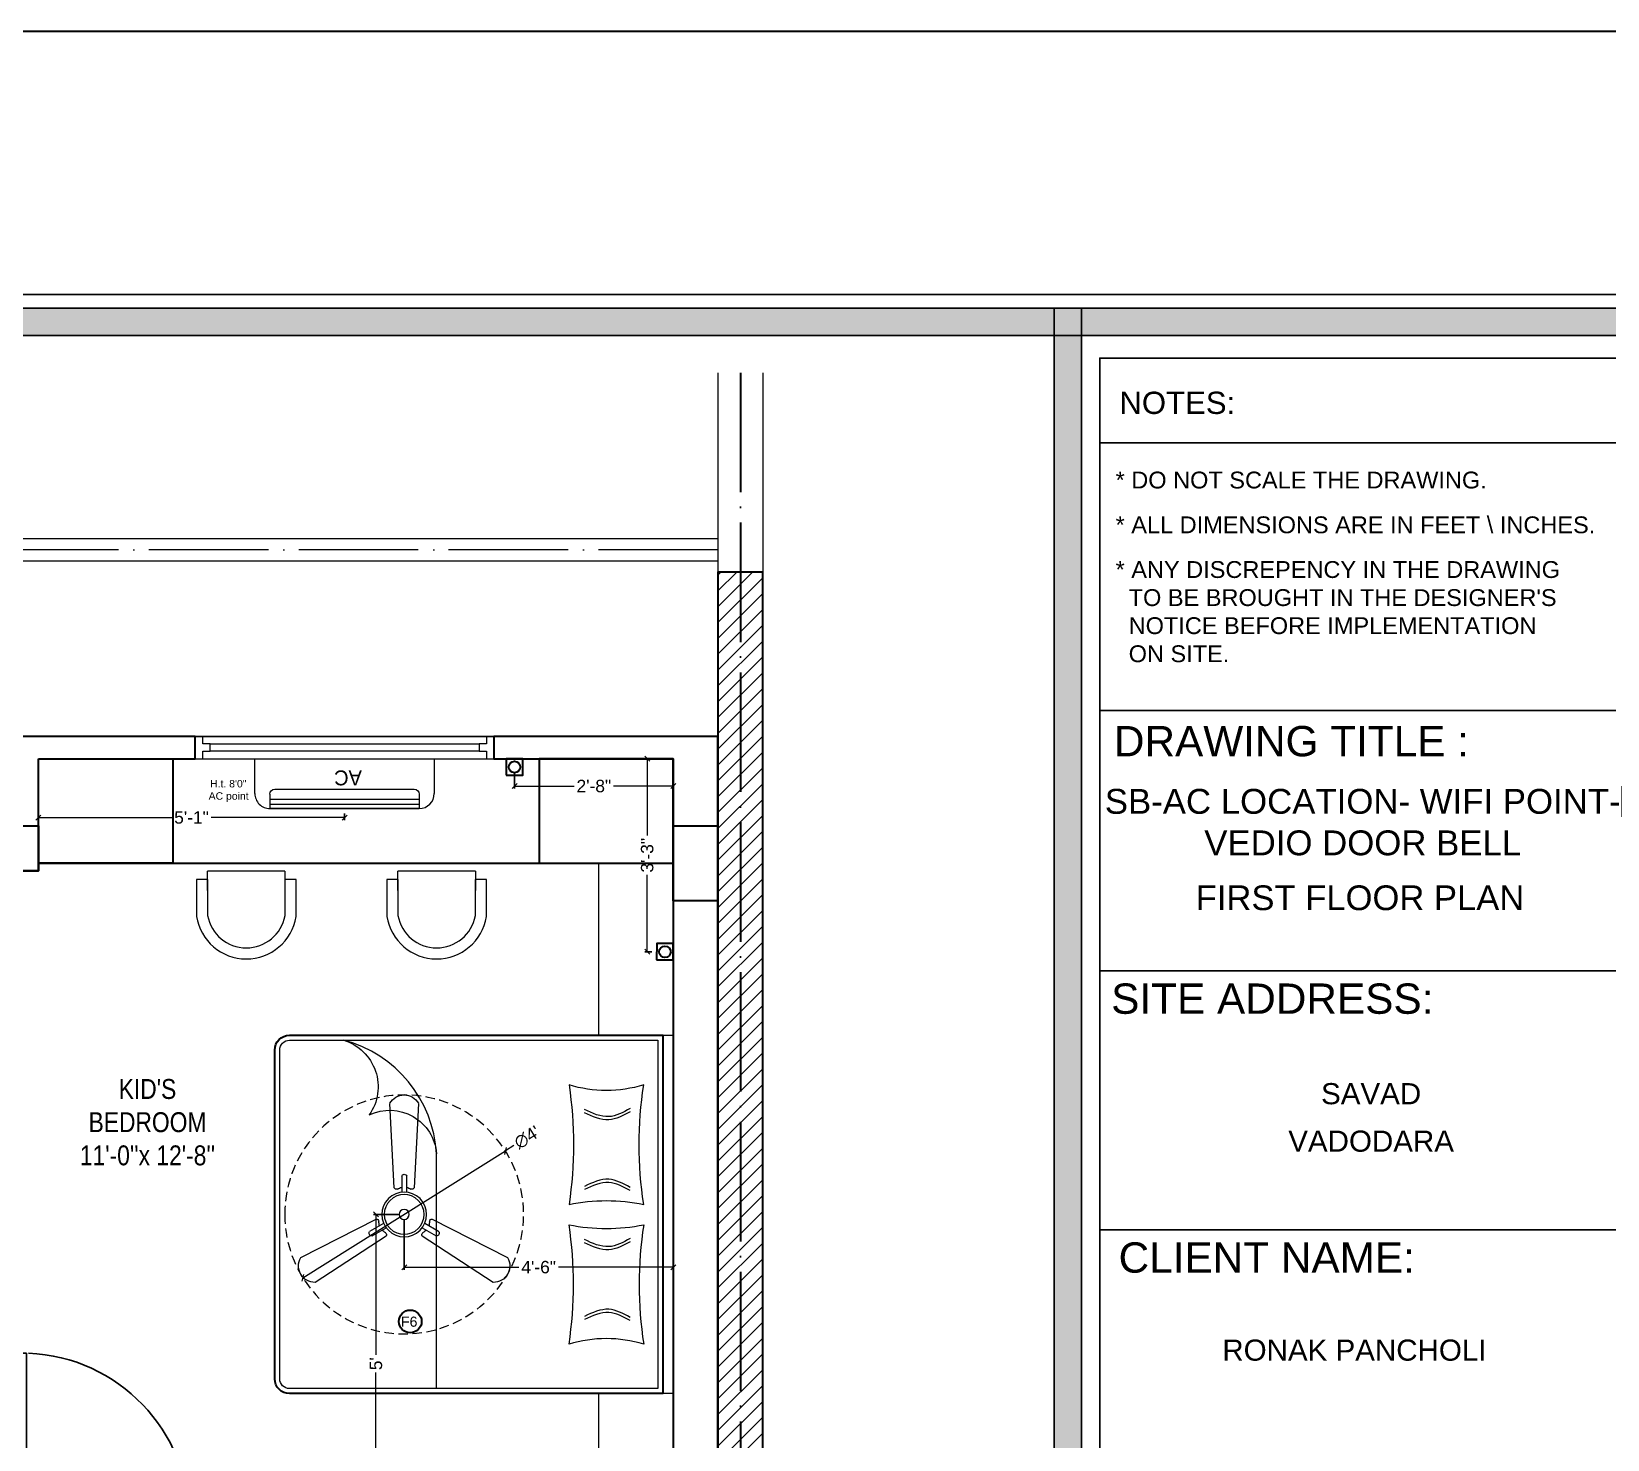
# Model space of a CAD drawing. Header units: millimetres. Extents: x 56222 to 3066687, y -650199 to -121287.
# Drawn here: x 148738.7 to 149055.3, y -179664.3 to -179381.5 of the extents above; entities that cross this region are included whole.
import ezdxf
from ezdxf.enums import TextEntityAlignment as Align

# ---------------------------------------------------------------- set-up
doc = ezdxf.new("R2010")
doc.units = ezdxf.units.MM
doc.header["$MEASUREMENT"] = 0
doc.header["$PDMODE"] = 35
doc.linetypes.add('ACAD_ISO04W100', pattern=[30, 24, -3, 0, -3])
doc.linetypes.add('DASHED', pattern=[0.75, 0.5, -0.25])
doc.layers.get('Defpoints').update_dxf_attribs({"color": 220})
for name, color, linetype in [('AR DOOR', 40, 'Continuous'), ('AR ELE-5', 134, 'Continuous'), ('GROUND FLOOR  ( Text )', 251, 'Continuous')]:
    doc.layers.add(name, color=color, linetype=linetype)
for name, color, linetype, lineweight in [('COLUMN', 1, 'Continuous', 30), ('dim05', 1, 'Continuous', 13), ('el', 7, 'Continuous', 20), ('Electrical', 84, 'Continuous', 30), ('FIRST FLOOR', 7, 'Continuous', 9), ('FIRST FLOOR ( DW_RAIL )', 7, 'Continuous', 9), ('FIRST FLOOR ( TEXT )', 7, 'Continuous', 9), ('FIRST FLOOR_( PLine )_', 251, 'Continuous', 30), ('FURNITURE', 32, 'Continuous', 9), ('GROUND FLOOR', 7, 'Continuous', 9), ('GROUND FLOOR  ( HATCH )', 251, 'Continuous', 9), ('NAME PLATE', 7, 'Continuous', 25), ('Text', 7, 'Continuous', 15), ('wall', 7, 'Continuous', 30), ('X_PLOT', 1, 'Continuous', 9), ('XX~SLAB ( BEAM )~ ( DIM )', 7, 'Continuous', 9)]:
    doc.layers.add(name, color=color, linetype=linetype, lineweight=lineweight)
doc.layers.add('XX~SLAB ( PLINE )', color=251, linetype='Continuous', plot=False)
doc.styles.add('Arial', font='arial.ttf')
doc.styles.add('KATHA', font='swissc.ttf')
doc.styles.get("Standard").update_dxf_attribs({"font": 'arial.ttf', "height": 6})
doc.styles.add('TEXT', font='eurr____.ttf')
doc.dimstyles.new('ISO-25', dxfattribs={"dimtxt": 2.5, "dimasz": 1, "dimexe": 0.5, "dimexo": 1, "dimtad": 0, "dimdec": 1, "dimlunit": 4, "dimtxsty": 'Standard', "dimblk": 'OBLIQUE', "dimcen": 2.5, "dimclrd": 1, "dimclre": 1, "dimclrt": 5, "dimadec": 0, "dimazin": 0, "dimtfac": 1, "dimtdec": 1, "dimtmove": 0, "dimatfit": 3, "dimfxl": 1, "dimlwd": -1, "dimarcsym": 0})

# ---------------------------------------------------------------- blocks, each defined once
blk = doc.blocks.new('LAYOUT FILE')
at = {"layer": 'NAME PLATE', "true_color": 0xd39e00}
h = blk.add_hatch(color=42, dxfattribs=at)
h.paths.add_polyline_path([(3346889.83, -513806.18), (3346889.83, -514260.7), (3347535.56, -514260.7), (3347535.56, -513806.18)])
h.paths.add_polyline_path([(3346894.36, -513810.71), (3347531.03, -513810.71), (3347531.03, -514256.17), (3346894.36, -514256.17)], flags=16)
blk.add_hatch(color=42, dxfattribs=at).paths.add_polyline_path([(3347433.6, -514256.17), (3347438.13, -514256.17), (3347438.13, -513806.18), (3347433.6, -513806.18)])
at = {"layer": 'NAME PLATE', "color": 42, "true_color": 0xd39e00}
for p, q in [((3347527.96, -513828.55), (3347441.2, -513828.55)), ((3347527.96, -513872.99), (3347441.2, -513872.99)), ((3347527.96, -513916.26), (3347441.2, -513916.26)), ((3347527.96, -513959.27), (3347441.2, -513959.27))]:
    blk.add_line(p, q, dxfattribs=at)
for points in [[(3346887.56, -513803.91), (3347537.83, -513803.91), (3347537.83, -514262.96), (3346887.56, -514262.96)], [(3346889.83, -513806.18), (3347535.56, -513806.18), (3347535.56, -514260.7), (3346889.83, -514260.7)], [(3347433.6, -514256.17), (3347433.6, -513806.18), (3347438.13, -513806.18), (3347438.13, -514256.17)], [(3346894.36, -513810.71), (3347531.03, -513810.71), (3347531.03, -514256.17), (3346894.36, -514256.17)], [(3347441.2, -514252.44), (3347441.2, -513814.44), (3347527.96, -513814.44), (3347527.96, -514252.44)]]:
    blk.add_lwpolyline(points, close=True, dxfattribs=at)
at = {"layer": 'NAME PLATE', "style": 'Arial'}
for s, height, p in [('NOTES:', 3.699, (3347454.07, -513823.73)), ('DRAWING TITLE : ', 5.0338, (3347474.01, -513880.61)), ('SITE ADDRESS:', 5.0338, (3347469.85, -513923.39)), ('CLIENT NAME:', 5.0338, (3347468.93, -513966.4))]:
    blk.add_text(s, height=height, dxfattribs=at).set_placement(p, align=Align.CENTER)
at = {"layer": 'NAME PLATE', "char_height": 2.7974, "width": 108.0765, "attachment_point": 1, "style": 'Arial'}
for s, insert in [('* DO NOT SCALE THE DRAWING.', (3347443.82, -513833.31, 0)), ('* ALL DIMENSIONS ARE IN FEET \\\\ INCHES.', (3347443.82, -513840.75, 0)), ("* ANY DISCREPENCY IN THE DRAWING \\P  TO BE BROUGHT IN THE DESIGNER'S\\P  NOTICE BEFORE IMPLEMENTATION \\P  ON SITE.", (3347443.82, -513848.18, 0))]:
    blk.add_mtext(s, dxfattribs=dict(at, insert=insert))
blk = doc.blocks.new('*U256')
for points in [[(-1160, 0), (-1120, 0), (-1120, 30), (-1110, 30), (-1110, 100), (-1160, 100)], [(0, 0), (0, -1120), (-30, -1120), (-30, 0)], [(40, 0), (0, 0), (0, 30), (-10, 30), (-10, 100), (40, 100)]]:
    blk.add_lwpolyline(points, close=True)
at = {"layer": 'AR ELE-5', "linetype": 'ByBlock', "ltscale": 15}
blk.add_arc((2, 1), 1122, 180.0347, 267.627, dxfattribs=at)
blk = doc.blocks.new('fan')
at = {"layer": 'Electrical', "lineweight": 15, "ltscale": 20}
for p, q in [((3300835.29, -509900.78), (3300836.47, -509923.43)), ((3300841.81, -509923.43), (3300842.99, -509900.78)), ((3300838.47, -509924.57), (3300838.47, -509920.25)), ((3300839.81, -509920.28), (3300839.81, -509924.57)), ((3300831.66, -509931.77), (3300811.45, -509942.07)), ((3300829.93, -509935.08), (3300833.64, -509932.93)), ((3300834.31, -509934.09), (3300830.57, -509936.25)), ((3300847.68, -509936.23), (3300843.97, -509934.09)), ((3300844.64, -509932.93), (3300848.38, -509935.09)), ((3300866.83, -509942.07), (3300846.62, -509931.77)), ((3300815.3, -509948.74), (3300834.33, -509936.39)), ((3300843.95, -509936.39), (3300862.98, -509948.74))]:
    blk.add_line(p, q, dxfattribs=at)
at = {"layer": 'Electrical', "linetype": 'DASHED', "lineweight": 15, "ltscale": 5}
blk.add_circle((3300839.14, -509930.53), 32, dxfattribs=at)
at = {"layer": 'Electrical', "lineweight": 15, "ltscale": 20}
for centre, major_axis, start_param, end_param in [((3300839.14, -509902.94), (3.12, 3.12), -0.272136, 1.842967), ((3300839.13, -509920.5), (0.501, 0.501), -0.465536, 1.983618), ((3300839.14, -509930.53), (4.24, -4.24), 3.14161, 9.424795), ((3300839.14, -509930.53), (3.77, -3.77), 1.749190548672175e-05, 6.283202799085073), ((3300837.1, -509923.08), (0.51, 0.51), 2.863014, 4.257784), ((3300839.14, -509926.42), (2.27, -2.27), 2.565057, 2.951308), ((3300839.14, -509926.42), (2.27, 2.27), 0.19032, 0.57657), ((3300841.18, -509923.08), (0.51, -0.51), 5.167028, 6.561799), ((3300839.14, -509930.53), (0.943, 0.943), 1.570814, 7.853999), ((3300831.67, -509932.49), (0.51, -0.51), 0.978238, 2.373008), ((3300835.59, -509932.58), (2.27, -2.27), 3.855511, 4.241762), ((3300835.59, -509932.58), (2.27, -2.27), 4.659452, 5.045703), ((3300842.69, -509932.58), (2.27, 2.27), 4.37911, 4.765361), ((3300842.69, -509932.58), (2.27, 2.27), 5.183051, 5.569301), ((3300846.61, -509932.49), (0.51, -0.51), 2.339416, 3.734186), ((3300830.46, -509935.55), (0.501, -0.501), 3.199655, 5.648809), ((3300833.71, -509936.02), (0.51, 0.51), -1.325776, 0.068994), ((3300844.57, -509936.02), (0.51, -0.51), 3.072633, 4.467404), ((3300847.83, -509935.54), (0.501, 0.501), 3.723254, 6.172408), ((3300815.25, -509944.32), (3.12, -3.12), 3.393055, 5.508159), ((3300863.03, -509944.32), (3.12, -3.12), 5.48745, 7.602554)]:
    blk.add_ellipse(centre, major_axis=major_axis, ratio=1, start_param=start_param, end_param=end_param, dxfattribs=at)
blk = doc.blocks.new('_Oblique')
at = {"layer": 'wall', "color": 0, "lineweight": -2}
blk.add_line((-0.5, -0.5), (0.5, 0.5), dxfattribs=at)
blk = doc.blocks.new('*D1110')
at = {"layer": 'Defpoints', "color": 0, "lineweight": 30, "transparency": 16777216}
for p in [(148813.59, -179619.13), (148867.62, -179620.21), (148867.62, -179629.73)]:
    blk.add_point(p, dxfattribs=at)
at = {"layer": 'dim05', "color": 1, "linetype": 'Continuous', "lineweight": -2, "transparency": 16777216}
for p, q in [((148813.59, -179620.13), (148813.59, -179630.23)), ((148867.62, -179621.21), (148867.62, -179630.23))]:
    blk.add_line(p, q, dxfattribs=at)
at = {"layer": 'dim05', "color": 1, "linetype": 'Continuous', "transparency": 16777216}
for p, q in [((148813.59, -179629.73), (148836.6, -179629.73)), ((148867.62, -179629.73), (148844.6, -179629.73))]:
    blk.add_line(p, q, dxfattribs=at)
at = {"layer": 'dim05', "color": 1, "transparency": 16777216, "rotation": 180}
blk.add_blockref('_Oblique', (148813.59, -179629.73), dxfattribs=at)
at = {"layer": 'dim05', "color": 1, "transparency": 16777216}
blk.add_blockref('_Oblique', (148867.62, -179629.73), dxfattribs=at)
at = {"layer": 'dim05', "color": 5, "lineweight": 25, "transparency": 16777216, "insert": (148840.6, -179629.73), "char_height": 2.5, "attachment_point": 5, "style": 'Arial'}
blk.add_mtext('4\'-6"', dxfattribs=at)
blk = doc.blocks.new('*D1111')
at = {"layer": 'Defpoints', "color": 0, "lineweight": 30, "transparency": 16777216}
for p in [(148813.59, -179619.13), (148807.92, -179679.1), (148813.59, -179679.1)]:
    blk.add_point(p, dxfattribs=at)
at = {"layer": 'dim05', "color": 1, "linetype": 'Continuous', "lineweight": -2, "transparency": 16777216}
for p, q in [((148812.59, -179619.13), (148807.42, -179619.13)), ((148812.59, -179679.1), (148807.42, -179679.1))]:
    blk.add_line(p, q, dxfattribs=at)
at = {"layer": 'dim05', "color": 1, "linetype": 'Continuous', "transparency": 16777216}
for p, q in [((148807.92, -179619.13), (148807.92, -179647.34)), ((148807.92, -179679.1), (148807.92, -179650.89))]:
    blk.add_line(p, q, dxfattribs=at)
at = {"layer": 'dim05', "color": 1, "transparency": 16777216}
for p, rotation in [((148807.92, -179619.13), 90), ((148807.92, -179679.1), 270)]:
    blk.add_blockref('_Oblique', p, dxfattribs=dict(at, rotation=rotation))
at = {"layer": 'dim05', "color": 5, "lineweight": 25, "transparency": 16777216, "insert": (148807.92, -179649.12), "char_height": 2.5, "attachment_point": 5, "rotation": 90, "style": 'Arial'}
blk.add_mtext("5'", dxfattribs=at)
blk = doc.blocks.new('*D1116')
at = {"layer": 'Defpoints', "color": 0, "lineweight": 30, "transparency": 16777216}
for p in [(148833.92, -179606.38), (148793.25, -179631.88)]:
    blk.add_point(p, dxfattribs=at)
at = {"layer": 'dim05', "color": 1, "linetype": 'Continuous', "transparency": 16777216}
for p in [(148835.61, -179605.31), (148793.25, -179631.88)]:
    blk.add_line(p, (148833.92, -179606.38), dxfattribs=at)
at = {"layer": 'dim05', "color": 1, "transparency": 16777216}
for p, rotation in [((148833.92, -179606.38), 212.093294306221), ((148793.25, -179631.88), 32.09329430622101)]:
    blk.add_blockref('_Oblique', p, dxfattribs=dict(at, rotation=rotation))
at = {"layer": 'dim05', "color": 5, "lineweight": 25, "transparency": 16777216, "insert": (148838.27, -179603.65), "char_height": 2.5, "attachment_point": 5, "rotation": 32.0933, "style": 'Arial'}
blk.add_mtext("∅4'", dxfattribs=at)
blk = doc.blocks.new('*D1118')
at = {"layer": 'Defpoints', "color": 0, "lineweight": 30, "transparency": 16777216}
for p in [(148835.75, -179529.26), (148867.62, -179530.32), (148867.62, -179533.09)]:
    blk.add_point(p, dxfattribs=at)
at = {"layer": 'dim05', "color": 1, "linetype": 'Continuous', "lineweight": -2, "transparency": 16777216}
for p, q in [((148835.75, -179530.26), (148835.75, -179533.59)), ((148867.62, -179531.32), (148867.62, -179533.59))]:
    blk.add_line(p, q, dxfattribs=at)
at = {"layer": 'dim05', "color": 1, "linetype": 'Continuous', "transparency": 16777216}
for p, q in [((148835.75, -179533.09), (148847.71, -179533.09)), ((148867.62, -179533.09), (148855.65, -179533.09))]:
    blk.add_line(p, q, dxfattribs=at)
at = {"layer": 'dim05', "color": 1, "transparency": 16777216, "rotation": 180}
blk.add_blockref('_Oblique', (148835.75, -179533.09), dxfattribs=at)
at = {"layer": 'dim05', "color": 1, "transparency": 16777216}
blk.add_blockref('_Oblique', (148867.62, -179533.09), dxfattribs=at)
at = {"layer": 'dim05', "color": 5, "lineweight": 25, "transparency": 16777216, "insert": (148851.68, -179533.09), "char_height": 2.5, "attachment_point": 5, "style": 'Arial'}
blk.add_mtext('2\'-8"', dxfattribs=at)
blk = doc.blocks.new('*D1119')
at = {"layer": 'Defpoints', "color": 0, "lineweight": 30, "transparency": 16777216}
for p in [(148862.4, -179527.6), (148865.96, -179527.6), (148864.3, -179566.37)]:
    blk.add_point(p, dxfattribs=at)
at = {"layer": 'dim05', "color": 1, "linetype": 'Continuous', "lineweight": -2, "transparency": 16777216}
for p, q in [((148864.96, -179527.6), (148861.9, -179527.6)), ((148863.3, -179566.37), (148861.9, -179566.37))]:
    blk.add_line(p, q, dxfattribs=at)
at = {"layer": 'dim05', "color": 1, "linetype": 'Continuous', "transparency": 16777216}
for p, q in [((148862.4, -179527.6), (148862.4, -179543.04)), ((148862.4, -179566.37), (148862.4, -179550.93))]:
    blk.add_line(p, q, dxfattribs=at)
at = {"layer": 'dim05', "color": 1, "transparency": 16777216}
for p, rotation in [((148862.4, -179527.6), 90), ((148862.4, -179566.37), 270)]:
    blk.add_blockref('_Oblique', p, dxfattribs=dict(at, rotation=rotation))
at = {"layer": 'dim05', "color": 5, "lineweight": 25, "transparency": 16777216, "insert": (148862.4, -179546.98), "char_height": 2.5, "attachment_point": 5, "rotation": 90, "style": 'Arial'}
blk.add_mtext('3\'-3"', dxfattribs=at)
blk = doc.blocks.new('ac paln')
at = {"layer": 'Electrical', "lineweight": 15}
for p, q in [((389238.69, -37646.36), (389238.69, -37610.34)), ((389238.69, -37610.34), (389245.67, -37610.34)), ((389244.81, -37642.35), (389244.81, -37614.35)), ((389245.81, -37613.35), (389248.68, -37613.35)), ((389246.82, -37643.35), (389246.82, -37613.35)), ((389247.82, -37643.35), (389247.82, -37613.35)), ((389248.68, -37613.35), (389248.68, -37643.35)), ((389248.68, -37643.35), (389248.68, -37613.35)), ((389245.81, -37643.35), (389248.68, -37643.35)), ((389248.68, -37643.35), (389248.68, -37643.35)), ((389245.67, -37646.36), (389238.69, -37646.36))]:
    blk.add_line(p, q, dxfattribs=at)
for centre, start, end in [((389245.67, -37613.35), 0, 90), ((389245.67, -37643.35), 270, 0)]:
    blk.add_arc(centre, 3.01, start, end, dxfattribs=at)
at = {"layer": 'Electrical', "lineweight": 15, "extrusion": (0, 0, -1)}
for centre, start_param, end_param in [((389245.81, -37614.35), -0.785398, 0.785398), ((389245.81, -37642.35), 3.926991, 5.497787)]:
    blk.add_ellipse(centre, major_axis=(-0.71, 0.71), ratio=1, start_param=start_param, end_param=end_param, dxfattribs=at)
at = {"layer": 'Text', "style": 'TEXT'}
blk.add_text('AC', height=3, rotation=270, dxfattribs=at).set_placement((389241.02, -37624.87))
blk = doc.blocks.new('*D1195')
at = {"layer": 'Defpoints', "color": 0, "lineweight": 30, "transparency": 16777216}
for p in [(148740.12, -179534.37), (148801.62, -179537.6), (148801.62, -179539.4)]:
    blk.add_point(p, dxfattribs=at)
at = {"layer": 'dim05', "color": 1, "linetype": 'Continuous', "lineweight": -2, "transparency": 16777216}
for p, q in [((148740.12, -179535.37), (148740.12, -179539.9)), ((148801.62, -179538.6), (148801.62, -179539.9))]:
    blk.add_line(p, q, dxfattribs=at)
at = {"layer": 'dim05', "color": 1, "linetype": 'Continuous', "transparency": 16777216}
for p, q in [((148740.12, -179539.4), (148766.92, -179539.4)), ((148801.62, -179539.4), (148774.81, -179539.4))]:
    blk.add_line(p, q, dxfattribs=at)
at = {"layer": 'dim05', "color": 1, "transparency": 16777216, "rotation": 180}
blk.add_blockref('_Oblique', (148740.12, -179539.4), dxfattribs=at)
at = {"layer": 'dim05', "color": 1, "transparency": 16777216}
blk.add_blockref('_Oblique', (148801.62, -179539.4), dxfattribs=at)
at = {"layer": 'dim05', "color": 5, "lineweight": 25, "transparency": 16777216, "insert": (148770.87, -179539.4), "char_height": 2.5, "attachment_point": 5, "style": 'Arial'}
blk.add_mtext('5\'-1"', dxfattribs=at)

msp = doc.modelspace()

# ---------------------------------------------------------------- hatches: boundary and pattern name
at = {"layer": 'GROUND FLOOR  ( HATCH )'}
h = msp.add_hatch(dxfattribs=at)
h.set_pattern_fill('ANSI31', color=6, scale=18, style=0)
h.set_pattern_definition([(45, (32344.9298, -17220.4287), (-1.590990258, 1.590990258), [])])
h.paths.add_polyline_path([(148885.6157, -179490.1031), (148876.6157, -179490.1031), (148876.6157, -179833.6031), (148885.6157, -179833.6031)])

# ---------------------------------------------------------------- linework, layer by layer
at = {"layer": 'COLUMN'}
for points in [[(148731.1157, -179541.1031), (148740.1157, -179541.1031), (148740.1157, -179550.1031), (148731.1157, -179550.1031)], [(148867.6157, -179541.1031), (148876.6157, -179541.1031), (148876.6157, -179556.1031), (148867.6157, -179556.1031)]]:
    msp.add_lwpolyline(points, close=True, dxfattribs=at)
at = {"layer": 'FIRST FLOOR'}
for p, q in [((148476.1157, -179523.1031), (148876.6157, -179523.1031)), ((148771.6157, -179527.6031), (148771.6157, -179523.1031)), ((148831.6157, -179527.6031), (148831.6157, -179523.1031)), ((148876.6157, -179523.1031), (148876.6157, -179833.6031)), ((148740.1157, -179527.6031), (148867.6157, -179527.6031)), ((148740.1157, -179550.1031), (148740.1157, -179527.6031)), ((148867.6157, -179527.6031), (148867.6157, -179679.1031))]:
    msp.add_line(p, q, dxfattribs=at)
at = {"layer": 'FIRST FLOOR ( DW_RAIL )'}
msp.add_lwpolyline([(148831.6157, -179523.1031), (148830.1157, -179523.1031), (148830.1157, -179524.6031), (148828.6157, -179524.6031), (148828.6157, -179526.1031), (148774.6157, -179526.1031), (148774.6157, -179524.6031), (148773.1157, -179524.6031), (148773.1157, -179523.1031), (148771.6157, -179523.1031), (148771.6157, -179527.6031), (148773.1157, -179527.6031), (148773.1157, -179526.1031), (148774.6157, -179526.1031), (148774.6157, -179524.6031), (148828.6157, -179524.6031), (148828.6157, -179526.1031), (148830.1157, -179526.1031), (148830.1157, -179527.6031), (148831.6157, -179527.6031), (148831.6157, -179523.1031), (148771.6157, -179523.1031), (148771.6157, -179527.6031), (148831.6157, -179527.6031)], close=True, dxfattribs=at)
at = {"layer": 'FIRST FLOOR_( PLine )_'}
for points in [[(148740.1157, -179527.6031), (148771.6157, -179527.6031), (148771.6157, -179523.1031), (148657.6157, -179523.1031), (148657.6157, -179527.6031), (148731.1157, -179527.6031), (148731.1157, -179625.1031), (148735.6157, -179625.1031), (148735.6157, -179550.1031), (148740.1157, -179550.1031)], [(148876.6157, -179523.1031), (148831.6157, -179523.1031), (148831.6157, -179527.6031), (148867.6157, -179527.6031), (148867.6157, -179679.1031), (148777.6157, -179679.1031), (148777.6157, -179683.6031), (148867.6157, -179683.6031), (148867.6157, -179811.1031), (148834.6106, -179811.1031), (148834.6106, -179815.6031), (148867.6157, -179815.6031), (148867.6157, -179833.6031), (148876.6157, -179833.6031)]]:
    msp.add_lwpolyline(points, close=True, dxfattribs=at)
at = {"layer": 'FURNITURE', "lineweight": 30}
msp.add_line((148740.1157, -179548.6031), (148867.6157, -179548.6031), dxfattribs=at)
at = {"layer": 'FURNITURE'}
for p, q in [((148774.0977, -179554.0927, -0.0355), (148774.0977, -179550.1851, -0.0355)), ((148789.6486, -179550.1851, -0.0355), (148774.0977, -179550.1851, -0.0355)), ((148789.6486, -179550.1851, -0.0355), (148789.6486, -179554.0927, -0.0355)), ((148812.3308, -179554.0927, -0.0355), (148812.3308, -179550.1851, -0.0355)), ((148827.8816, -179550.1851, -0.0355), (148812.3308, -179550.1851, -0.0355)), ((148827.8816, -179550.1851, -0.0355), (148827.8816, -179554.0927, -0.0355)), ((148820.0901, -179654.1274), (148820.0901, -179606.9344))]:
    msp.add_line(p, q, dxfattribs=at)
at = {"layer": 'FURNITURE', "lineweight": 30}
for points in [[(148740.1157, -179527.6031), (148767.1157, -179527.6031), (148767.1157, -179548.6031), (148740.1157, -179548.6031)], [(148867.6157, -179527.6031), (148840.6735, -179527.6031), (148840.6735, -179548.6031), (148867.6157, -179548.6031)]]:
    msp.add_lwpolyline(points, close=True, dxfattribs=at)
at = {"layer": 'FURNITURE'}
for points in [[(148867.6157, -179548.6031), (148852.6157, -179548.6031), (148852.6157, -179583.1274), (148867.6157, -179583.1274)], [(148867.6157, -179655.1274), (148852.6157, -179655.1274), (148852.6157, -179679.1031), (148867.6157, -179679.1031)]]:
    msp.add_lwpolyline(points, close=True, dxfattribs=at)
at = {"layer": 'FURNITURE', "elevation": -0.0355, "flags": 128}
for points in [[(148774.1064, -179551.8705), (148771.8818, -179551.8705), (148771.8818, -179559.2526, 0.85361338), (148791.8818, -179559.3041), (148791.8818, -179551.8705), (148789.6572, -179551.8705)], [(148774.1064, -179554.0928), (148774.1064, -179551.8705), (148774.104, -179559.0693, 0.83575836), (148789.6596, -179559.1146), (148789.6596, -179554.0928), (148789.6596, -179551.8705)], [(148812.3394, -179551.8705), (148810.1148, -179551.8705), (148810.1148, -179559.2526, 0.85361338), (148830.1148, -179559.3041), (148830.1148, -179551.8705), (148827.8903, -179551.8705)], [(148812.3394, -179554.0928), (148812.3394, -179551.8705), (148812.3371, -179559.0693, 0.83575836), (148827.8926, -179559.1146), (148827.8926, -179554.0928), (148827.8926, -179551.8705)]]:
    msp.add_lwpolyline(points, format="xyb", dxfattribs=at)
at = {"layer": 'FURNITURE', "lineweight": 30}
msp.add_lwpolyline([(148787.586, -179652.1274), (148787.586, -179586.1274, -0.41421356), (148790.586, -179583.1274), (148865.5168, -179583.1274), (148865.5168, -179655.1274), (148790.586, -179655.1274, -0.41421356)], format="xyb", close=True, dxfattribs=at)
at = {"layer": 'FURNITURE'}
for points in [[(148788.586, -179652.1274), (148788.586, -179586.1274, -0.41421356), (148790.586, -179584.1274), (148864.5168, -179584.1274), (148864.5168, -179654.1274), (148790.586, -179654.1274, -0.41421356)], [(148806.5688, -179599.1384, -0.52796512), (148820.0901, -179606.9344, 0.32347509), (148801.4474, -179584.1274, -0.50874252), (148806.5688, -179599.1384)]]:
    msp.add_lwpolyline(points, format="xyb", close=True, dxfattribs=at)
at = {"layer": 'FURNITURE', "elevation": -0.0053}
for points in [[(148846.6959, -179617.1184, -0.10058607), (148861.6959, -179617.1184, -0.07572579), (148861.6959, -179593.1184, -0.14896716), (148846.6959, -179593.1184, -0.0741156)], [(148846.6959, -179621.1994, 0.10058607), (148861.6959, -179621.1994, 0.07572579), (148861.6959, -179645.1994, 0.14896716), (148846.6959, -179645.1994, 0.0741156)]]:
    msp.add_lwpolyline(points, format="xyb", close=True, dxfattribs=at)
at = {"layer": 'FURNITURE', "color": 1, "lineweight": 30, "ltscale": 4}
msp.add_circle((148814.796, -179640.6308), 2.2915, dxfattribs=at)
at = {"layer": 'FURNITURE'}
for points in [[(148858.9576, -179597.8602, -0.0053), (148857.5405, -179598.6321, -0.0053), (148854.5469, -179600.263, -0.0053), (148851.4301, -179598.8223, -0.0053), (148849.7888, -179598.0636, -0.0053)], [(148858.9576, -179598.5049, -0.0053), (148857.5405, -179599.2769, -0.0053), (148854.5469, -179600.9078, -0.0053), (148851.4301, -179599.4671, -0.0053), (148849.7888, -179598.7084, -0.0053)], [(148858.9576, -179613.696, -0.0053), (148857.5405, -179612.924, -0.0053), (148854.5469, -179611.2931, -0.0053), (148851.4301, -179612.7338, -0.0053), (148849.7888, -179613.4925, -0.0053)], [(148858.9576, -179614.3408, -0.0053), (148857.5405, -179613.5688, -0.0053), (148854.5469, -179611.9379, -0.0053), (148851.4301, -179613.3786, -0.0053), (148849.7888, -179614.1373, -0.0053)], [(148858.9576, -179623.9771, -0.0053), (148857.5405, -179624.749, -0.0053), (148854.5469, -179626.3799, -0.0053), (148851.4301, -179624.9392, -0.0053), (148849.7888, -179624.1805, -0.0053)], [(148858.9576, -179624.6218, -0.0053), (148857.5405, -179625.3938, -0.0053), (148854.5469, -179627.0247, -0.0053), (148851.4301, -179625.584, -0.0053), (148849.7888, -179624.8253, -0.0053)], [(148858.9576, -179639.8129, -0.0053), (148857.5405, -179639.0409, -0.0053), (148854.5469, -179637.41, -0.0053), (148851.4301, -179638.8507, -0.0053), (148849.7888, -179639.6094, -0.0053)], [(148858.9576, -179640.4577, -0.0053), (148857.5405, -179639.6857, -0.0053), (148854.5469, -179638.0548, -0.0053), (148851.4301, -179639.4955, -0.0053), (148849.7888, -179640.2542, -0.0053)]]:
    msp.add_open_spline(points, degree=3, knots=[0, 0, 0, 0, 4.57791705, 9.67113696, 9.67113696, 9.67113696, 9.67113696], dxfattribs=at)
at = {"layer": 'GROUND FLOOR'}
for p, q in [((148876.6157, -179450.0543), (148876.6157, -179970.9871)), ((148876.6157, -179450.0543), (148876.6157, -179547.1031)), ((148885.6157, -179450.0543), (148885.6157, -179970.9871)), ((148376.3657, -179483.3531), (148876.6157, -179483.3531)), ((148380.8657, -179487.8531), (148876.6157, -179487.8531))]:
    msp.add_line(p, q, dxfattribs=at)
at = {"layer": 'GROUND FLOOR', "color": 1, "linetype": 'ACAD_ISO04W100'}
msp.add_line((148881.1157, -179450.0543), (148881.1157, -179833.6031), dxfattribs=at)
msp.add_lwpolyline([(148876.6157, -179485.6031), (148378.6157, -179485.6031), (148378.6157, -179948.1031), (148876.6157, -179948.1031)], dxfattribs=at)
at = {"layer": 'GROUND FLOOR', "color": 6, "lineweight": 30}
msp.add_lwpolyline([(148885.6157, -179490.1031), (148876.6157, -179490.1031), (148876.6157, -179833.6031), (148885.6157, -179833.6031)], close=True, dxfattribs=at)
at = {"layer": 'X_PLOT', "linetype": 'ACAD_ISO04W100', "lineweight": 30}
msp.add_line((148881.1157, -179450.0543), (148881.1157, -179970.9871), dxfattribs=at)
at = {"layer": 'XX~SLAB ( BEAM )~ ( DIM )', "color": 3, "lineweight": 30}
msp.add_lwpolyline([(150043.8659, -179381.5104), (147260.9808, -179381.5104), (147260.9808, -180034.5679), (150043.8659, -180034.5679)], close=True, dxfattribs=at)
at = {"layer": 'XX~SLAB ( BEAM )~ ( DIM )', "color": 6, "lineweight": 30}
for points in [[(148834.078, -179530.9133), (148837.3968, -179530.9133), (148837.4139, -179527.6031), (148834.0952, -179527.6031)], [(148864.2884, -179568.0203), (148867.6071, -179568.0203), (148867.6243, -179564.7102), (148864.3055, -179564.7102)]]:
    msp.add_lwpolyline(points, close=True, dxfattribs=at)
for centre in [(148835.7503, -179529.2582), (148865.9606, -179566.3653)]:
    msp.add_circle(centre, 1.1551, dxfattribs=at)
at = {"layer": 'XX~SLAB ( PLINE )'}
msp.add_lwpolyline([(148471.6157, -179523.1031), (148876.6157, -179523.1031), (148876.6157, -179833.6031), (148867.6157, -179833.6031), (148847.811, -179833.6031), (148807.4739, -179833.6031), (148782.1157, -179833.6031), (148639.6157, -179833.6031), (148639.6157, -179869.6031), (148471.6157, -179869.6031)], close=True, dxfattribs=at)

# ---------------------------------------------------------------- block references
at = {"layer": 'AR DOOR', "linetype": 'ByBlock', "lineweight": -2, "extrusion": (0, 0, -1), "xscale": -0.02999999999996949, "yscale": 0.02999999999996949, "zscale": -0.02999999999996949, "rotation": 180}
msp.add_blockref('*U256', (-148736.8157, -179680.6031), dxfattribs=at)
at = {"layer": 'dim05', "color": 1, "lineweight": 35, "xscale": -0.7500069902881101, "yscale": 0.7500069902881101, "zscale": 0.7500069902881101}
msp.add_blockref('fan', (2624466.015, 202832.3334), dxfattribs=at)
at = {"layer": 'el', "color": 18, "true_color": 0x000000, "rotation": 270}
msp.add_blockref('ac paln', (186429.9657, 209711.0848), dxfattribs=at)
at = {"layer": 'NAME PLATE', "lineweight": 0, "xscale": 1.209046105522275, "yscale": 1.209046105522275, "zscale": 1.209046105522275}
msp.add_blockref('LAYOUT FILE', (-3898257.4398, 441778.2462, 0.1256), dxfattribs=at)

# ---------------------------------------------------------------- texts
at = {"layer": 'Electrical', "color": 240, "true_color": 0xed1f24, "transparency": 33554687}
msp.add_text('H.t. 8\'0"', height=1.5, dxfattribs=at).set_placement((148774.5967, -179533.3552))
at = {"layer": 'Electrical', "color": 5, "transparency": 33554687}
msp.add_text('AC point', height=1.5, dxfattribs=at).set_placement((148774.3147, -179535.8253))
at = {"layer": 'Electrical', "color": 1, "insert": (148816.2574, -179639.6554), "char_height": 2.03575, "attachment_point": 3}
msp.add_mtext_dynamic_manual_height_columns('F6', width=2.035749, gutter_width=0.6786, heights=[2.6009], dxfattribs=at)
at = {"layer": 'FIRST FLOOR ( TEXT )', "insert": (148762.0342, -179600.6269), "char_height": 4, "attachment_point": 5, "style": 'KATHA'}
msp.add_mtext("KID'S\\PBEDROOM\\P11'-0''x 12'-8''", dxfattribs=at)
at = {"layer": 'GROUND FLOOR  ( Text )', "insert": (149006.1077, -179540.3555), "char_height": 5, "width": 121.249347, "attachment_point": 5, "style": 'Arial'}
msp.add_mtext('SB-AC LOCATION- WIFI POINT- VEDIO DOOR BELL', dxfattribs=at)
at = {"layer": 'NAME PLATE', "style": 'Arial'}
for s, height, p in [('FIRST FLOOR PLAN', 4.972924, (149005.5615, -179558.0078)), (' SAVAD ', 4.24568, (149007.7956, -179596.9974, 0.1256)), ('VADODARA', 4.24568, (149007.7956, -179606.529, 0.1256)), ('RONAK PANCHOLI    ', 4.245682, (149007.7336, -179648.5102, 0.1256))]:
    msp.add_text(s, height=height, dxfattribs=at).set_placement(p, align=Align.CENTER)

# ---------------------------------------------------------------- dimensions: what is measured, and where the dimension line sits
at = {"layer": 'dim05', "color": 27, "lineweight": 25, "true_color": 0x7d5120}
for base, p1, p2, picture, middle in [((148867.6157, -179533.0929), (148835.746, -179529.2582), (148867.6157, -179530.3159), '*D1118', (148851.6808, -179533.0929)), ((148867.6157, -179629.7255), (148813.586, -179619.1274), (148867.6157, -179620.2093), '*D1110', (148840.6009, -179629.7255))]:
    dim = msp.add_linear_dim(base=base, p1=p1, p2=p2, dimstyle='ISO-25', override={"dimtxsty": 'Arial'}, dxfattribs=at)
    dim.commit()
    dim.dimension.update_dxf_attribs({"geometry": picture, "text_midpoint": middle})
for base, p1, p2, picture, middle in [((148862.3992, -179527.6031), (148864.297, -179566.3653), (148865.9563, -179527.6031), '*D1119', (148862.3992, -179546.9842)), ((148807.9227, -179679.1031), (148813.586, -179619.1274), (148813.586, -179679.1031), '*D1111', (148807.9227, -179649.1153))]:
    dim = msp.add_linear_dim(base=base, p1=p1, p2=p2, angle=90, dimstyle='ISO-25', override={"dimtxsty": 'Arial'}, dxfattribs=at)
    dim.commit()
    dim.dimension.update_dxf_attribs({"geometry": picture, "text_midpoint": middle})
dim = msp.add_linear_dim(base=(148801.6157043, -179539.4042634), p1=(148740.1157045, -179534.3744888), p2=(148801.6157043, -179537.598106), dimstyle='ISO-25', override={"dimdec": 0, "dimtxsty": 'Arial'}, dxfattribs=at)
dim.commit()
dim.dimension.update_dxf_attribs({"geometry": '*D1195', "text_midpoint": (148770.8657044, -179539.4042634), "dimtype": 160})
dim = msp.add_diameter_dim_2p(p1=(148793.2536, -179631.8786), p2=(148833.9184, -179606.3762), dimstyle='ISO-25', override={"dimtxsty": 'Arial'}, dxfattribs=at)
dim.commit()
dim.dimension.update_dxf_attribs({"geometry": '*D1116', "text_midpoint": (148838.2689, -179603.6479)})

doc.saveas('drawing.dxf')
